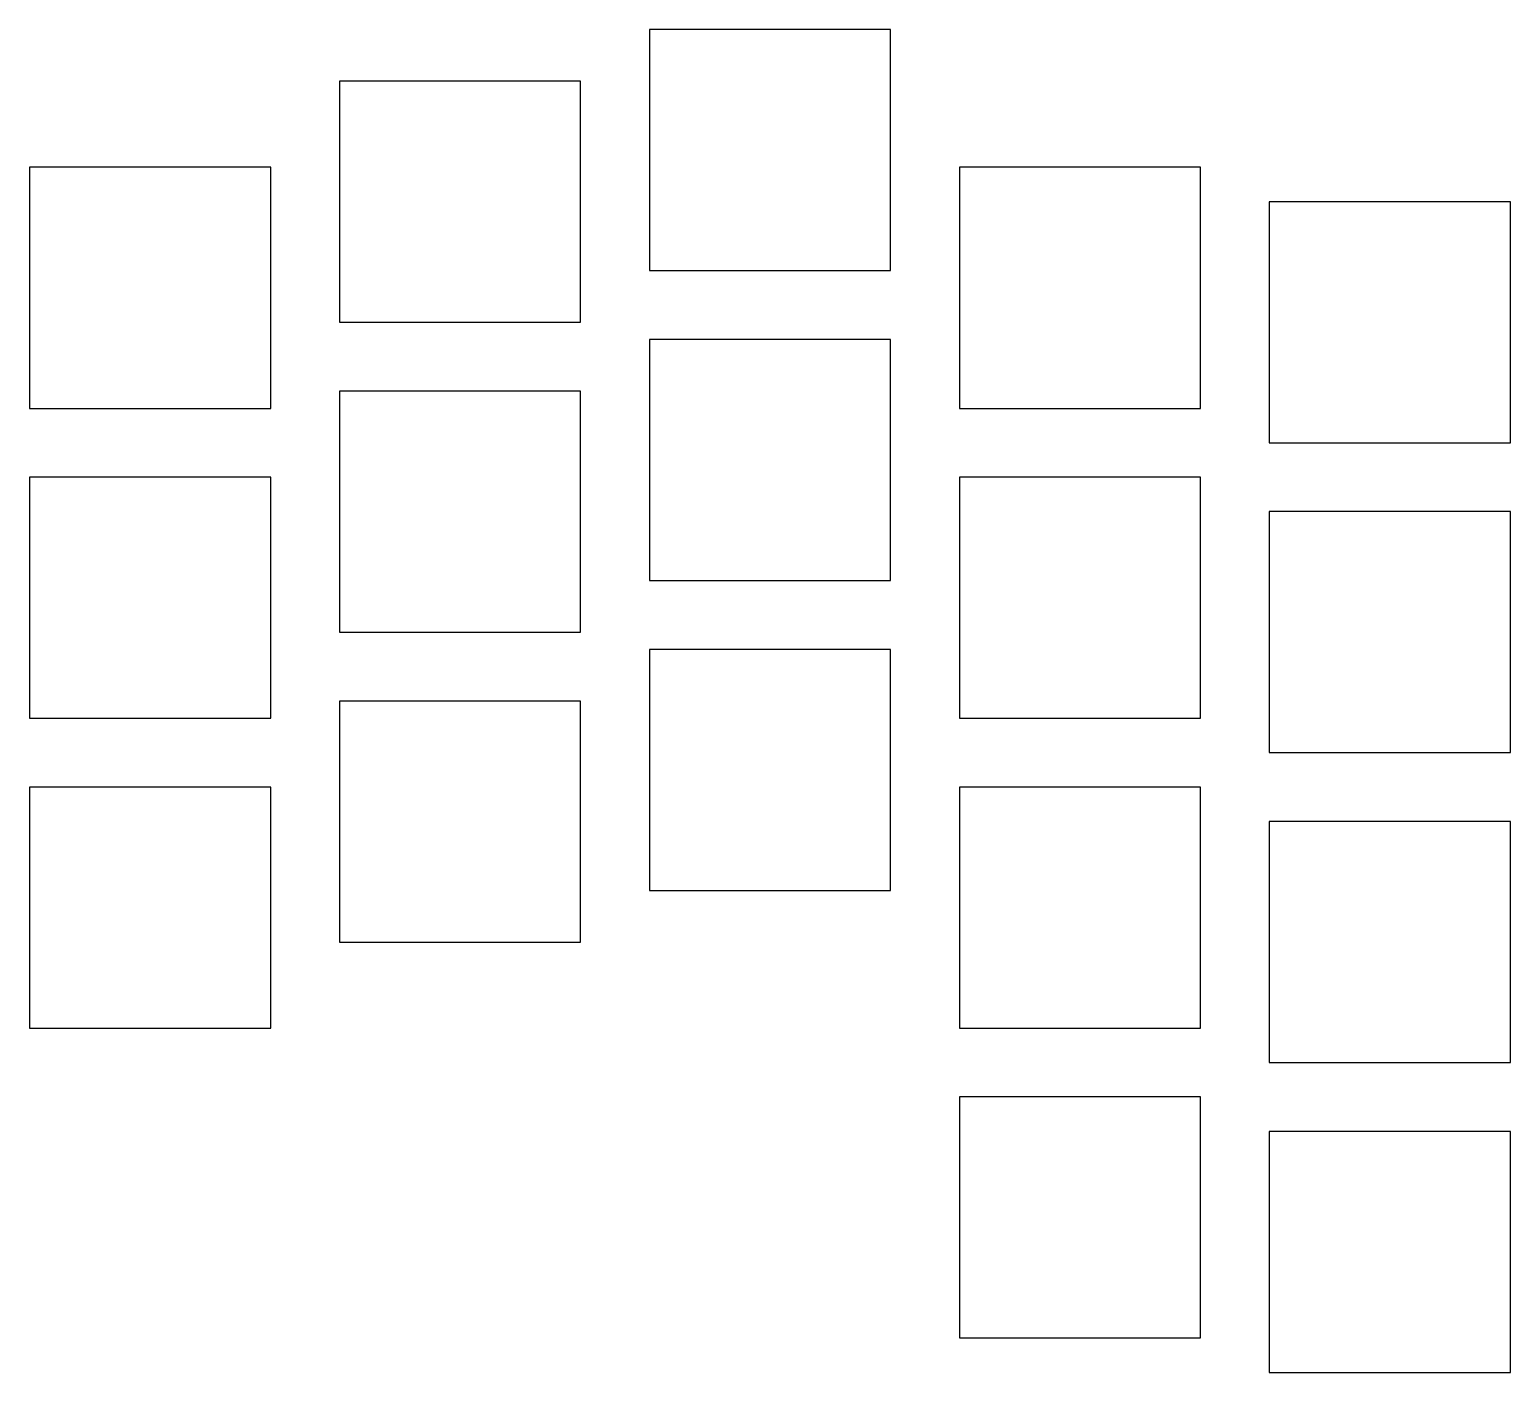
# Model space of a CAD drawing. Header units: millimetres. Extents: x 168 to 254, y -184 to -106.
import ezdxf

# ---------------------------------------------------------------- set-up
doc = ezdxf.new("R2010")
doc.units = ezdxf.units.MM

msp = doc.modelspace()

# ---------------------------------------------------------------- linework, layer by layer
for p, q in [((218, -106), (204, -106)), ((204, -106), (204, -120)), ((218, -120), (218, -106)), ((200, -109), (186, -109)), ((186, -109), (186, -123)), ((200, -123), (200, -109)), ((182, -114), (168, -114)), ((168, -114), (168, -128)), ((182, -128), (182, -114)), ((236, -114), (222, -114)), ((222, -114), (222, -128)), ((236, -128), (236, -114)), ((254, -116), (240, -116)), ((240, -116), (240, -130)), ((254, -130), (254, -116)), ((204, -120), (218, -120)), ((186, -123), (200, -123)), ((218, -124), (204, -124)), ((204, -124), (204, -138)), ((218, -138), (218, -124)), ((200, -127), (186, -127)), ((186, -127), (186, -141)), ((200, -141), (200, -127)), ((168, -128), (182, -128)), ((222, -128), (236, -128)), ((240, -130), (254, -130)), ((182, -132), (168, -132)), ((168, -132), (168, -146)), ((182, -146), (182, -132)), ((236, -132), (222, -132)), ((222, -132), (222, -146)), ((236, -146), (236, -132)), ((254, -134), (240, -134)), ((240, -134), (240, -148)), ((254, -148), (254, -134)), ((204, -138), (218, -138)), ((186, -141), (200, -141)), ((218, -142), (204, -142)), ((204, -142), (204, -156)), ((218, -156), (218, -142)), ((200, -145), (186, -145)), ((186, -145), (186, -159)), ((200, -159), (200, -145)), ((168, -146), (182, -146)), ((222, -146), (236, -146)), ((240, -148), (254, -148)), ((182, -150), (168, -150)), ((168, -150), (168, -164)), ((182, -164), (182, -150)), ((236, -150), (222, -150)), ((222, -150), (222, -164)), ((236, -164), (236, -150)), ((254, -152), (240, -152)), ((240, -152), (240, -166)), ((254, -166), (254, -152)), ((204, -156), (218, -156)), ((186, -159), (200, -159)), ((168, -164), (182, -164)), ((222, -164), (236, -164)), ((240, -166), (254, -166)), ((236, -168), (222, -168)), ((222, -168), (222, -182)), ((236, -182), (236, -168)), ((254, -170), (240, -170)), ((240, -170), (240, -184)), ((254, -184), (254, -170)), ((222, -182), (236, -182)), ((240, -184), (254, -184))]:
    msp.add_line(p, q)

doc.saveas('drawing.dxf')
